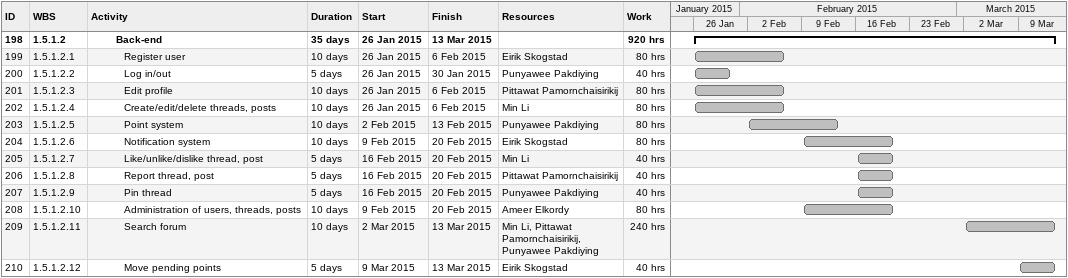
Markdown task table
| ID | WBS | Task | Duration | Start | Finish | Resources | Work (h) |
|---|---|---|---|---|---|---|---|
| 198 | 1.5.1.2 | **Back-end** | 35d | 2015-01-26 | 2015-03-13 |  | 920 |
| 199 | 1.5.1.2.1 | Register user | 10d | 2015-01-26 | 2015-02-06 | Eirik Skogstad | 80 |
| 200 | 1.5.1.2.2 | Log in/out | 5d | 2015-01-26 | 2015-01-30 | Punyawee Pakdiying | 40 |
| 201 | 1.5.1.2.3 | Edit profile | 10d | 2015-01-26 | 2015-02-06 | Pittawat Pamornchaisirikij | 80 |
| 202 | 1.5.1.2.4 | Create/edit/delete threads, posts | 10d | 2015-01-26 | 2015-02-06 | Min Li | 80 |
| 203 | 1.5.1.2.5 | Point system | 10d | 2015-02-02 | 2015-02-13 | Punyawee Pakdiying | 80 |
| 204 | 1.5.1.2.6 | Notification system | 10d | 2015-02-09 | 2015-02-20 | Eirik Skogstad | 80 |
| 205 | 1.5.1.2.7 | Like/unlike/dislike thread, post | 5d | 2015-02-16 | 2015-02-20 | Min Li | 40 |
| 206 | 1.5.1.2.8 | Report thread, post | 5d | 2015-02-16 | 2015-02-20 | Pittawat Pamornchaisirikij | 40 |
| 207 | 1.5.1.2.9 | Pin thread | 5d | 2015-02-16 | 2015-02-20 | Punyawee Pakdiying | 40 |
| 208 | 1.5.1.2.10 | Administration of users, threads, posts | 10d | 2015-02-09 | 2015-02-20 | Ameer Elkordy | 80 |
| 209 | 1.5.1.2.11 | Search forum | 10d | 2015-03-02 | 2015-03-13 | Min Li, Pittawat Pamornchaisirikij, Punyawee Pakdiying | 240 |
| 210 | 1.5.1.2.12 | Move pending points | 5d | 2015-03-09 | 2015-03-13 | Eirik Skogstad | 40 |
